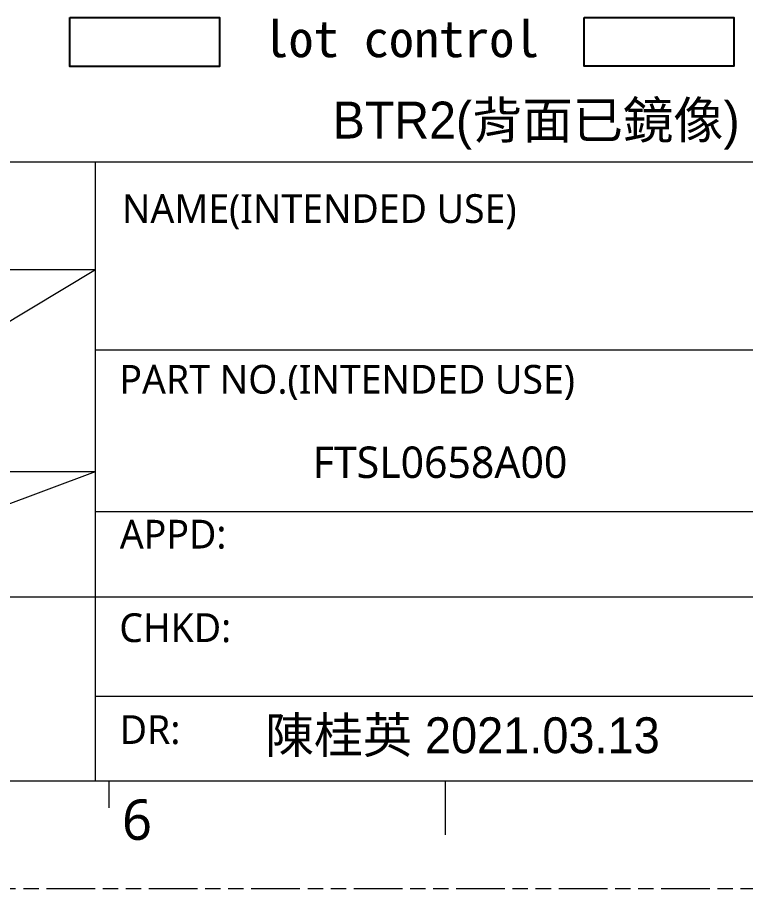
# Model space of a CAD drawing. Extents: x 2864 to 3941, y 2420 to 3182.
# Drawn here: x 3598.8 to 3740.9, y 2420.4 to 2590.3 of the extents above; entities that cross this region are included whole.
import ezdxf

# ---------------------------------------------------------------- set-up
doc = ezdxf.new("R2010")
doc.units = 0
doc.linetypes.add('PHANTOM', pattern=[29.5, 9.5, -1.5, 3, -1.5, 3, -1.5, 9.5])
doc.layers.get('0').update_dxf_attribs({"lineweight": 0})
doc.layers.add('0PAPERF', color=2, linetype='PHANTOM', lineweight=0, plot=False)
doc.layers.add('btr2_panel_layer1', color=7, linetype='Continuous')
doc.layers.add('susa-b_layer0', color=1, linetype='Continuous')
doc.layers.add('備註', color=1, linetype='Continuous', lineweight=0)
doc.styles.add('SIMPLEX', font='simplex.shx')
doc.styles.get("Standard").update_dxf_attribs({"font": 'simplex.shx', "height": 2.7})

msp = doc.modelspace()

# ---------------------------------------------------------------- linework, layer by layer
at = {"color": 0, "lineweight": 0}
for p, q in [((3422.35322, 2562.15825), (3908.06702, 2562.15825)), ((3422.35322, 2541.15441), (3614.01326, 2541.15441)), ((3548.37626, 2501.77221), (3614.01326, 2541.15441)), ((3908.06702, 2525.40153), (3614.01326, 2525.40153)), ((3422.35322, 2501.77221), (3614.01326, 2501.77221)), ((3548.37626, 2477.20826), (3614.01326, 2501.77221)), ((3908.06702, 2493.89577), (3614.01326, 2493.89577)), ((3742.66178, 2477.20826), (3548.37626, 2477.20826))]:
    msp.add_line(p, q, dxfattribs=at)
at = {"lineweight": 0}
for p, q in [((3614.01326, 2441.38617), (3614.01326, 2562.15825)), ((3614.01326, 2457.91098), (3742.66178, 2457.91098)), ((2894.63174, 2441.38617), (3908.06702, 2441.38617)), ((3616.63874, 2441.38617), (3616.63874, 2436.13521)), ((3682.27574, 2441.38617), (3682.27574, 2430.88425))]:
    msp.add_line(p, q, dxfattribs=at)
at = {"color": 0}
msp.add_line((3901.29326, 2525.40153), (3614.01326, 2525.40153), dxfattribs=at)
msp.add_lwpolyline([(3614.01326, 2562.15825), (3908.06702, 2562.15825), (3908.06702, 2525.40153), (3614.01326, 2525.40153)], close=True, dxfattribs=at)
at = {"layer": '0PAPERF'}
msp.add_line((2941.45782, 2441.38617), (3908.06702, 2441.38617), dxfattribs=at)
at = {"layer": 'btr2_panel_layer1', "linetype": 'Continuous'}
msp.add_lwpolyline([(3608.99776, 2590.32559), (3638.25087, 2590.32559), (3638.25087, 2580.80132), (3608.99776, 2580.80132)], close=True, dxfattribs=at)
at = {"layer": 'susa-b_layer0', "linetype": 'Continuous'}
msp.add_lwpolyline([(3709.38618, 2590.34924), (3738.6393, 2590.34924), (3738.6393, 2580.82497), (3709.38618, 2580.82497)], close=True, dxfattribs=at)
at = {"layer": '備註', "color": 2, "linetype": 'PHANTOM', "lineweight": 0}
msp.add_line((2864.43501, 2420.38233), (3941.15578, 2420.38233), dxfattribs=at)

# ---------------------------------------------------------------- texts
at = {"color": 0}
for s, insert, char_height, width, attachment_point in [('{\\fMicrosoft JhengHei|b0|i0|c136|p0;NAME(INTENDED USE)}', (3619.18766, 2555.85865), 5.6087044, 110.9225779, 1), ('{\\fMicrosoft JhengHei|b0|i0|c136|p0;PART NO.(INTENDED USE)}', (3618.68166, 2522.54865), 5.6087044, 113.6721158, 1), ('{\\fMicrosoft JhengHei|b0|i0|c136|p18;\\C256;FTSL0658A00}', (3681.2722, 2503.52159), 6.1364691, 103.6298742, 5), ('{\\fMicrosoft JhengHei|b0|i0|c136|p0;APPD:}', (3618.77383, 2492.33338), 5.6087044, 26.0883642, 1), ('{\\fMicrosoft JhengHei|b0|i0|c136|p0;CHKD:}', (3618.66337, 2474.08862), 5.6087044, 26.0883642, 1), ('{\\fMicrosoft JhengHei|b0|i0|c136|p0;DR:}', (3618.75776, 2454.19827), 5.6087044, 26.0883642, 1)]:
    msp.add_mtext(s, dxfattribs=dict(at, insert=insert, char_height=char_height, width=width, attachment_point=attachment_point))
at = {"lineweight": 0, "insert": (3647.14009, 2453.79652), "char_height": 7, "width": 480.1133272, "attachment_point": 1, "style": 'SIMPLEX'}
msp.add_mtext('{\\fPMingLiU|b0|i0|c136|p2;陳桂英 2021.03.13}', dxfattribs=at)
at = {"insert": (3619.19031, 2437.76501), "char_height": 7.87644, "width": 4.7954102, "attachment_point": 1}
msp.add_mtext('{\\fMicrosoft JhengHei|b0|i0|c136|p0;\\C0;6}', dxfattribs=at)
at = {"layer": 'btr2_panel_layer1', "linetype": 'Continuous', "insert": (3646.79646, 2589.7929), "char_height": 7.2, "width": 55.1807901, "attachment_point": 1}
msp.add_mtext('{\\fSimSun|b0|i0|c134|p2;lot control}', dxfattribs=at)
at = {"layer": '備註', "linetype": 'Continuous', "insert": (3660.30509, 2573.92416), "char_height": 7.2, "width": 138.1559076, "attachment_point": 1}
msp.add_mtext('{\\fPMingLiU|b0|i0|c136|p0;BTR2(背面已鏡像)}', dxfattribs=at)

doc.saveas('drawing.dxf')
